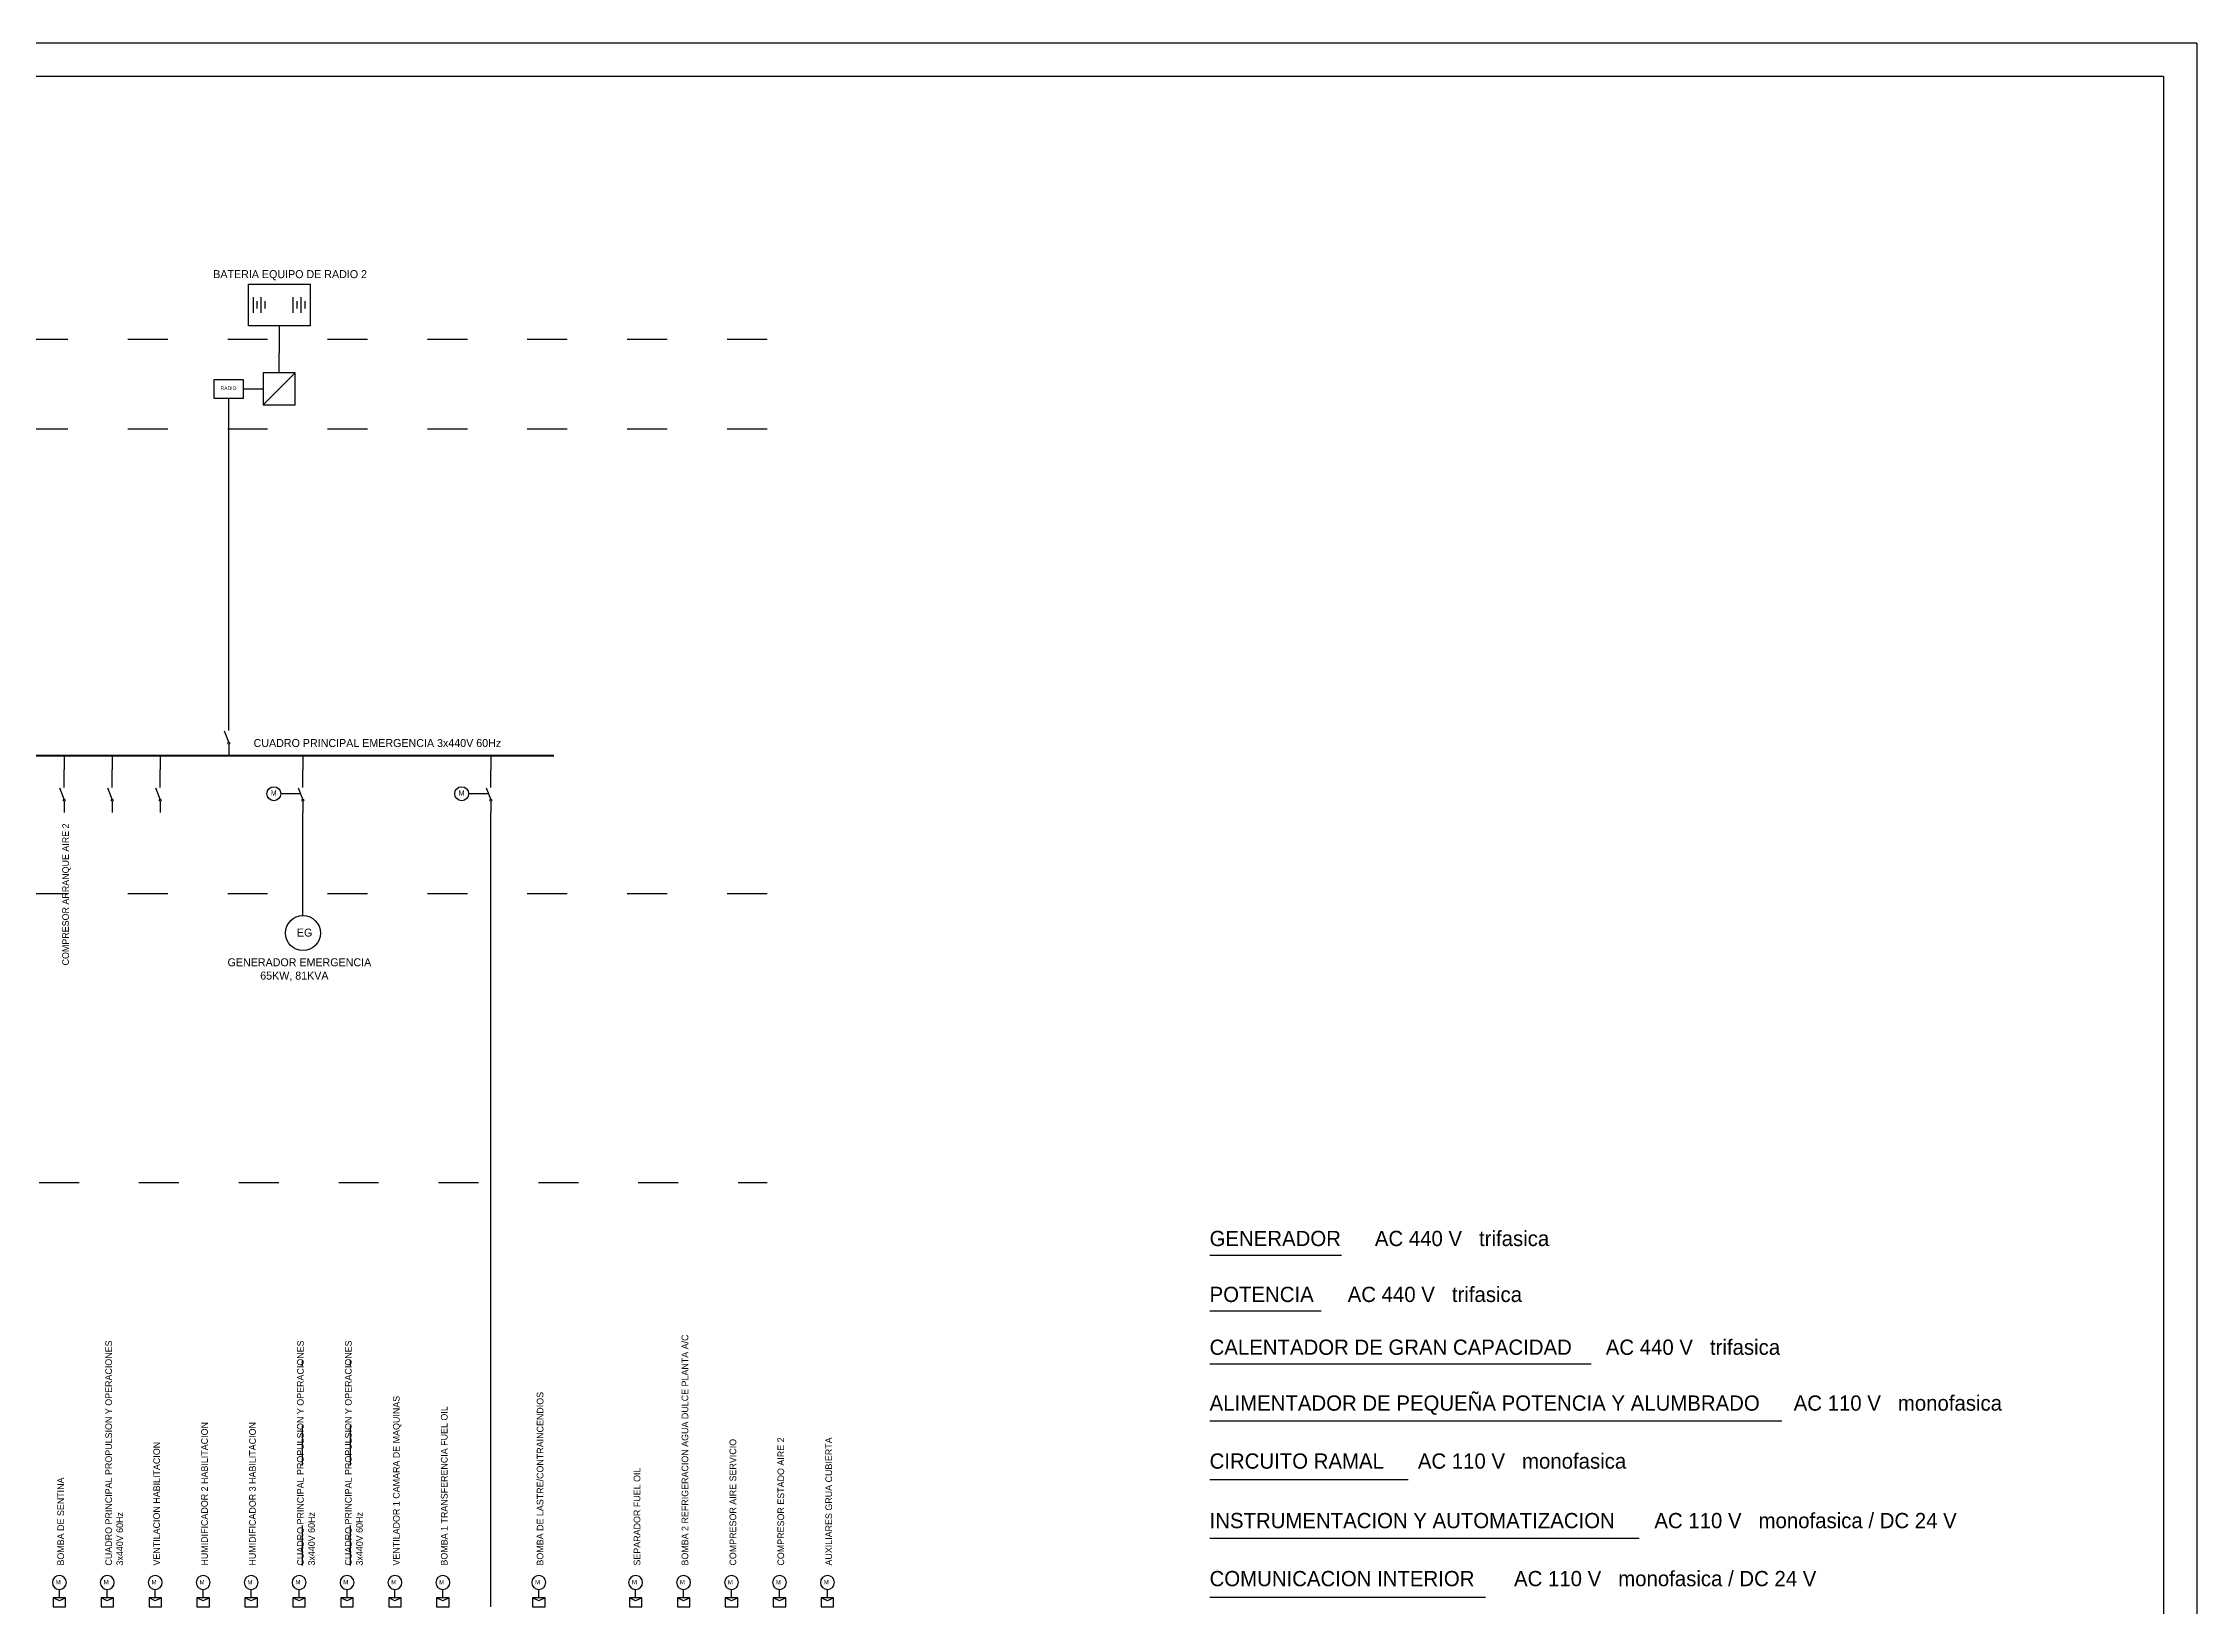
# Model space of a CAD drawing. Header units: millimetres. Extents: x 410 to 82986, y -218 to 41782.
# Drawn here: x 50637 to 82986, y 18296 to 41782 of the extents above; entities that cross this region are included whole.
import ezdxf

# ---------------------------------------------------------------- set-up
doc = ezdxf.new("R2010")
doc.units = ezdxf.units.MM
doc.header["$LTSCALE"] = 50
doc.linetypes.add('ACAD_ISO03W100', pattern=[30, 12, -18])
doc.layers.add('D3', color=3, linetype='Continuous')
doc.styles.get("Standard").update_dxf_attribs({"font": 'Gothic.TTF'})

# ---------------------------------------------------------------- blocks, each defined once
blk = doc.blocks.new('MOTOR ARRANCADOR')
for p, q in [((-7.8, 11.5), (0, 7.4)), ((0, 11.5), (0, 21.8)), ((0, 7.4), (7.8, 11.5))]:
    blk.add_line(p, q)
blk.add_lwpolyline([(-7.8, 11.5), (7.8, 11.5), (7.8, 0), (-7.8, 0)], close=True)
blk.add_circle((0, 30.6), 8.75)
blk.add_text('M', height=5.5).set_placement((-1.7, 28.3))
blk = doc.blocks.new('LINEA CONEXION BARRAS')
blk.add_line((-2.6, 0), (-2.6, -17.7))
blk = doc.blocks.new('INTERRUPTOR')
for p, q in [((0, 16.8), (-5.4, 30.6)), ((0, 31.6), (0, 53.7)), ((0, 14.5), (0, 0))]:
    blk.add_line(p, q)
blk.add_circle((0, 15.7), 1.17)

msp = doc.modelspace()

# ---------------------------------------------------------------- linework, layer by layer
for p, q in [((53790, 37968), (53790, 37732)), ((53850, 37906), (53850, 37794)), ((53910, 37968), (53910, 37732)), ((53970, 37906), (53970, 37794)), ((54386, 37968), (54386, 37732)), ((54446, 37906), (54446, 37794)), ((54506, 37968), (54506, 37732)), ((54566, 37906), (54566, 37794)), ((54185, 37537), (54185, 37123)), ((54185, 36828), (54185, 37123)), ((53645, 36588), (53945, 36588)), ((54425, 36828), (53945, 36828)), ((53945, 36348), (54425, 36828)), ((53945, 36828), (53945, 36348)), ((54425, 36348), (54425, 36828)), ((53425, 31725), (53425, 36450)), ((53945, 36348), (54425, 36348)), ((54507, 30509), (54207, 30509)), ((57329, 30509), (57029, 30509)), ((54540, 28678), (54540, 30225)), ((57362, 18296), (57362, 30225)), ((68159, 23580), (70140, 23580)), ((68159, 22742), (69835, 22742)), ((68159, 21948), (73889, 21948)), ((68159, 21091), (76750, 21091)), ((68159, 20209), (71140, 20209)), ((68159, 19326), (74610, 19326)), ((68159, 18444), (72302, 18444))]:
    msp.add_line(p, q)
at = {"color": 2, "linetype": 'ACAD_ISO03W100'}
for p, q in [((61510, 37332), (4857, 37332)), ((61510, 35982), (4857, 35982)), ((61510, 29003), (4857, 29003)), ((46077, 24669), (61510, 24669))]:
    msp.add_line(p, q, dxfattribs=at)
at = {"color": 1, "lineweight": 50}
msp.add_line((47108, 31081), (58307, 31081), dxfattribs=at)
at = {"linetype": 'ACAD_ISO03W100'}
for p, q in [((54535, 18918), (54535, 21997)), ((55255, 18918), (55255, 21997))]:
    msp.add_line(p, q, dxfattribs=at)
for points in [[(53723, 38163), (54647, 38163), (54647, 37537), (53723, 37537)], [(53645, 36726), (53204, 36726), (53204, 36450), (53645, 36450)]]:
    msp.add_lwpolyline(points, close=True)
for centre, radius in [((54102, 30509), 105), ((56924, 30509), 105), ((54540, 28415), 263)]:
    msp.add_circle(centre, radius)
at = {"layer": 'D3'}
for q in [(410, 41782), (82986, -218)]:
    msp.add_line((82986, 41782), q, dxfattribs=at)
at = {"layer": 'D3', "color": 2}
for q in [(886, 41282), (82486, 282)]:
    msp.add_line((82486, 41282), q, dxfattribs=at)

# ---------------------------------------------------------------- block references
at = {"yscale": 12, "zscale": 12}
for name, p, xscale in [('INTERRUPTOR', (53425, 31081), 12), ('LINEA CONEXION BARRAS', (50924, 31081), -12), ('LINEA CONEXION BARRAS', (51644, 31081), -12), ('LINEA CONEXION BARRAS', (52364, 31081), -12), ('LINEA CONEXION BARRAS', (54509, 31081), -12), ('LINEA CONEXION BARRAS', (57331, 31081), -12), ('INTERRUPTOR', (50955, 30225), 12), ('INTERRUPTOR', (51675, 30225), 12), ('INTERRUPTOR', (52395, 30225), 12), ('INTERRUPTOR', (54540, 30225), 12), ('INTERRUPTOR', (57362, 30225), 12), ('MOTOR ARRANCADOR', (50882, 18296), -12), ('MOTOR ARRANCADOR', (50882, 18296), -12), ('MOTOR ARRANCADOR', (51602, 18296), -12), ('MOTOR ARRANCADOR', (51602, 18296), -12), ('MOTOR ARRANCADOR', (52322, 18296), -12), ('MOTOR ARRANCADOR', (52322, 18296), -12), ('MOTOR ARRANCADOR', (53042, 18296), -12), ('MOTOR ARRANCADOR', (53042, 18296), -12), ('MOTOR ARRANCADOR', (53762, 18296), -12), ('MOTOR ARRANCADOR', (53762, 18296), -12), ('MOTOR ARRANCADOR', (54482, 18296), -12), ('MOTOR ARRANCADOR', (54482, 18296), -12), ('MOTOR ARRANCADOR', (55202, 18296), -12), ('MOTOR ARRANCADOR', (55922, 18296), -12), ('MOTOR ARRANCADOR', (56642, 18296), -12), ('MOTOR ARRANCADOR', (58082, 18296), -12), ('MOTOR ARRANCADOR', (59537, 18296), -12), ('MOTOR ARRANCADOR', (60257, 18296), -12), ('MOTOR ARRANCADOR', (60977, 18296), -12), ('MOTOR ARRANCADOR', (61697, 18296), -12), ('MOTOR ARRANCADOR', (62417, 18296), -12)]:
    msp.add_blockref(name, p, dxfattribs=dict(at, xscale=xscale))

# ---------------------------------------------------------------- texts
at = {"linetype": 'ACAD_ISO03W100'}
msp.add_text('BATERIA EQUIPO DE RADIO 2', height=120, dxfattribs=at).set_placement((53193, 38252))
for s, height, p in [('M', 80, (54054, 30481)), ('M', 80, (56876, 30481)), ('EG', 120, (54450, 28363)), ('GENERADOR      AC 440 V   trifasica   ', 228.8, (68157, 23715)), ('POTENCIA      AC 440 V   trifasica', 228.8, (68157, 22875)), ('CALENTADOR DE GRAN CAPACIDAD      AC 440 V   trifasica', 228.8, (68157, 22082)), ('ALIMENTADOR DE PEQUEÑA POTENCIA Y ALUMBRADO      AC 110 V   monofasica', 228.8, (68157, 21243)), ('CIRCUITO RAMAL      AC 110 V   monofasica', 228.8, (68157, 20372)), ('INSTRUMENTACION Y AUTOMATIZACION       AC 110 V   monofasica / DC 24 V', 228.8, (68157, 19478)), ('COMUNICACION INTERIOR       AC 110 V   monofasica / DC 24 V', 228.8, (68157, 18607))]:
    msp.add_text(s, height=height).set_placement(p)
at = {"insert": (53302, 36625), "char_height": 55, "attachment_point": 1}
msp.add_mtext('RADIO', dxfattribs=at)
at = {"linetype": 'ACAD_ISO03W100', "char_height": 120, "attachment_point": 1}
for s, insert, width in [('CUADRO PRINCIPAL EMERGENCIA 3x440V 60Hz\\P\\P{\\H1.143x;   }', (53799, 31330), 4889.82), ('GENERADOR EMERGENCIA\\P           65KW, 81KVA\\P\\P{\\H1.334x;   }', (53408, 28037), 3582.5)]:
    msp.add_mtext(s, dxfattribs=dict(at, insert=insert, width=width))
at = {"linetype": 'ACAD_ISO03W100', "char_height": 100, "width": 3851.11, "attachment_point": 1, "rotation": 90}
for s, insert in [('COMPRESOR ARRANQUE AIRE 2\\P{\\H1.334x;   }', (50925, 27930)), ('BOMBA 2 REFRIGERACION AGUA DULCE PLANTA A/C\\P\\P{\\H1.334x;   }', (60227, 18917)), ('CUADRO PRINCIPAL PROPULSION Y OPERACIONES 3x440V 60Hz\\P\\P{\\H1.334x;   }', (51572, 18917)), ('CUADRO PRINCIPAL PROPULSION Y OPERACIONES 3x440V 60Hz\\P\\P{\\H1.334x;   }', (54452, 18917)), ('CUADRO PRINCIPAL PROPULSION Y OPERACIONES 3x440V 60Hz\\P\\P{\\H1.334x;   }', (55172, 18917)), ('VENTILADOR 1 CAMARA DE MAQUINAS\\P{\\H1.334x;   }', (55892, 18917)), ('BOMBA DE LASTRE/CONTRAINCENDIOS\\P\\P{\\H1.334x;   }', (58052, 18917)), ('HUMIDIFICADOR 2 HABILITACION\\P\\P{\\H1.334x;   }', (53012, 18917)), ('HUMIDIFICADOR 3 HABILITACION\\P{\\H1.334x;   }', (53732, 18917)), ('BOMBA 1 TRANSFERENCIA FUEL OIL\\P{\\H1.334x;   }', (56612, 18917)), ('VENTILACION HABILITACION\\P{\\H1.334x;   }', (52292, 18917)), ('COMPRESOR AIRE SERVICIO\\P{\\H1.334x;   }', (60947, 18917)), ('COMPRESOR ESTADO AIRE 2\\P\\P{\\H1.334x;   }', (61667, 18917)), ('AUXILIARES GRUA CUBIERTA\\P\\P{\\H1.334x;   }', (62387, 18917)), ('SEPARADOR FUEL OIL\\P\\P{\\H1.334x;   }', (59507, 18917)), ('BOMBA DE SENTINA\\P\\P{\\H1.334x;   }', (50852, 18917))]:
    msp.add_mtext(s, dxfattribs=dict(at, insert=insert))

doc.saveas('drawing.dxf')
